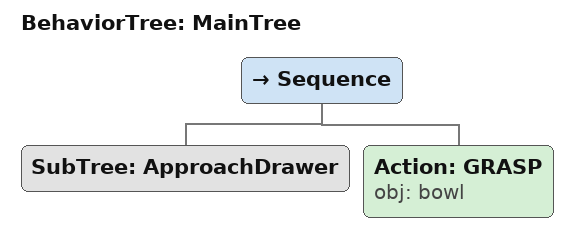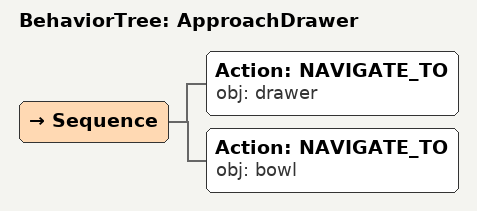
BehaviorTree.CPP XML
<root main_tree_to_execute="MainTree">
  <BehaviorTree ID="MainTree">
    <Sequence>
      <!-- Execute subtree ApproachDrawer -->
      <SubTree ID="ApproachDrawer" />
      <!-- Grasp bowl -->
      <Action ID="GRASP" obj="bowl" />
    </Sequence>
  </BehaviorTree>
  <!-- Subtree definition ApproachDrawer -->
  <BehaviorTree ID="ApproachDrawer">
    <Sequence>
      <!-- Navigate to drawer -->
      <Action ID="NAVIGATE_TO" obj="drawer" />
      <!-- Navigate to bowl -->
      <Action ID="NAVIGATE_TO" obj="bowl" />
    </Sequence>
  </BehaviorTree>
</root>
